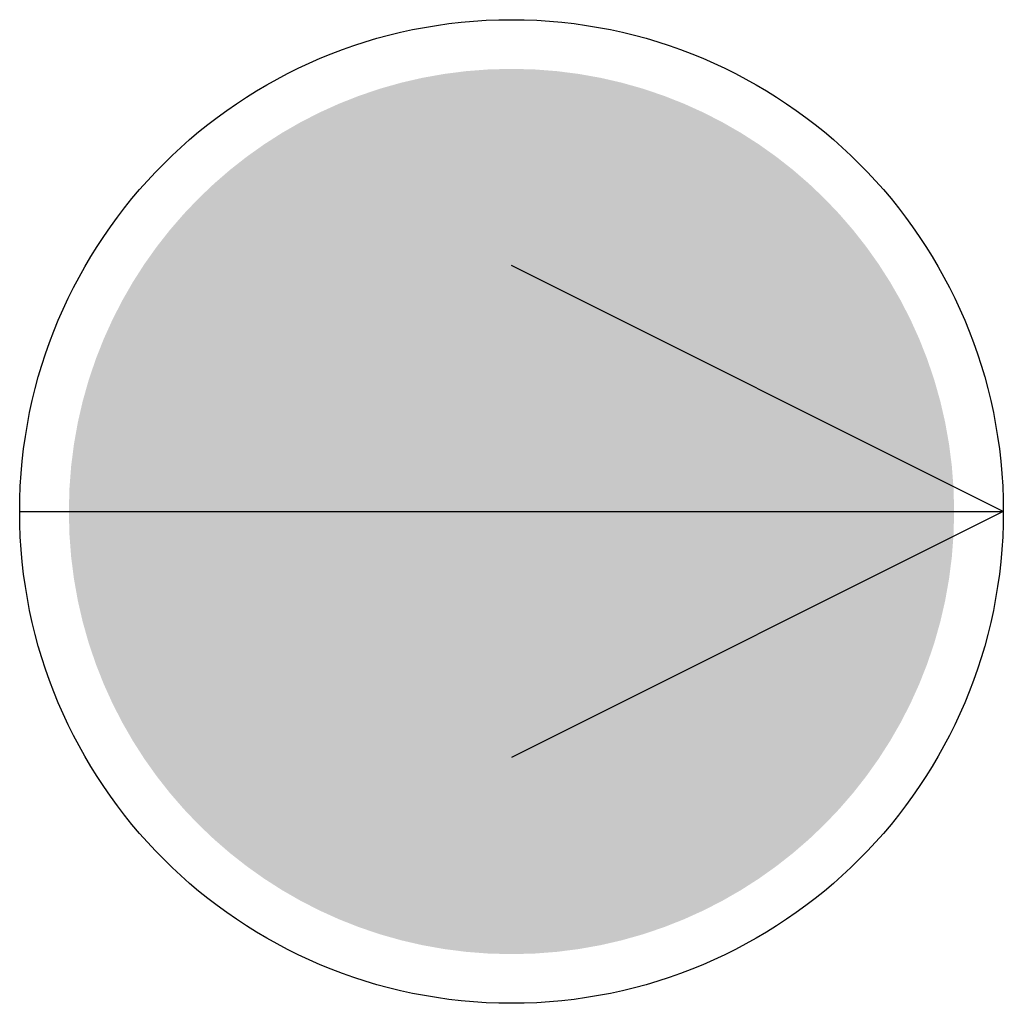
# Model space of a CAD drawing. Header units: millimetres. Extents: x -1 to 1, y -1 to 1.
import ezdxf

# ---------------------------------------------------------------- set-up
doc = ezdxf.new("R2010")
doc.units = ezdxf.units.MM

msp = doc.modelspace()

# ---------------------------------------------------------------- hatches: boundary and pattern name
h = msp.add_hatch(color=255)
h.paths.add_polyline_path([(0.9, 0), (-0.9, 0, 1)])
h.paths.add_polyline_path([(-0.9, 0), (0.9, 0, 1)])

# ---------------------------------------------------------------- linework, layer by layer
for p, q in [((1, 0), (0, 0.5)), ((-1, 0), (1, 0)), ((1, 0), (0, -0.5))]:
    msp.add_line(p, q)
msp.add_circle((0, 0), 1)

doc.saveas('drawing.dxf')
